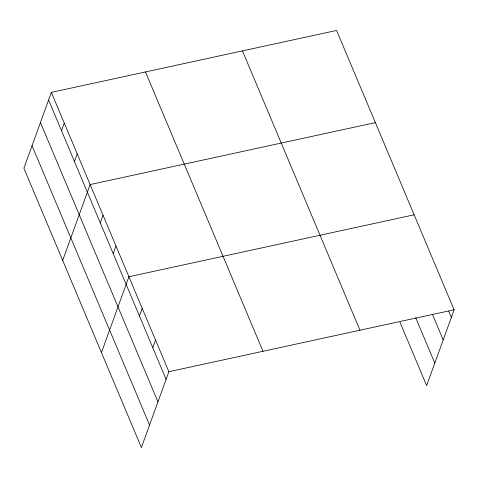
<?xml version="1.0" encoding="UTF-8"?>
<svg xmlns="http://www.w3.org/2000/svg" width="478" height="478" viewBox="0 0 478 478"><rect width="100%" height="100%" fill="white"/><g stroke="black" fill="none" stroke-linecap="round" stroke-linejoin="round"><path stroke-width="0.72" d="M51.355 92.385L23.9 168.226L141.404 447.557L168.859 371.717L51.355 92.385L336.596 30.443L454.1 309.774L426.645 385.615L400.014 322.297M61.513 130.751L64.279 123.115M74.443 161.474L77.203 153.838M62.678 260.408L90.133 184.568L375.373 122.625M100.29 222.927L103.057 215.291M113.22 253.651L115.981 246.015M101.456 352.585L128.905 276.744L414.151 214.801M139.462 316.036L142.223 308.4M152.775 347.691L155.541 340.055M168.859 371.717L454.1 309.774M448.728 311.214L451.334 317.41M432.476 314.452L443.19 339.918M415.687 317.685L434.795 363.107M242.466 50.883L359.97 330.214M145.485 71.945L262.99 351.27M48.589 100.022L166.093 379.353M40.445 122.529L157.949 401.861M32.05 145.724L149.554 425.05"/></g></svg>
